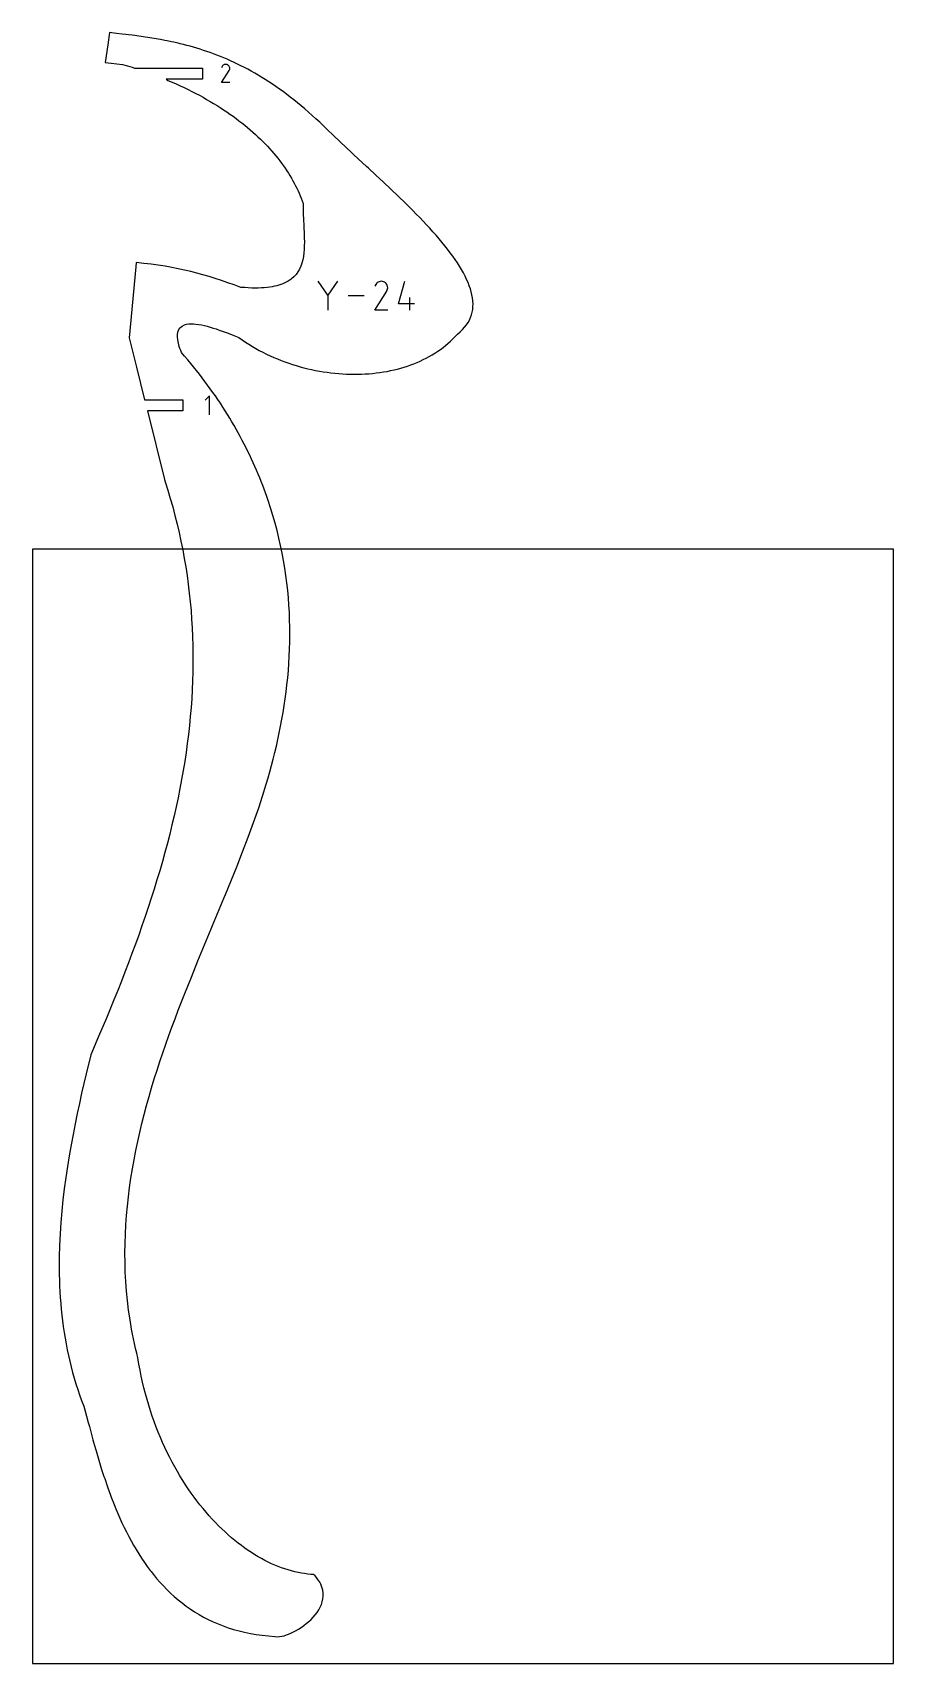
# Model space of a CAD drawing. Extents: x 0 to 216, y 0 to 409.
import ezdxf

# ---------------------------------------------------------------- set-up
doc = ezdxf.new("R2010")
doc.units = 0

msp = doc.modelspace()

# ---------------------------------------------------------------- linework, layer by layer
at = {"layer": 'annotation', "color": 1}
for p, q in [((47.92328, 400.884982), (47.778901, 400.785422)), ((48.081091, 400.957717), (47.92328, 400.884982)), ((48.248467, 401.002621), (48.081091, 400.957717)), ((48.421543, 401.018691), (48.248467, 401.002621)), ((48.596456, 401.004923), (48.421543, 401.018691)), ((48.769339, 400.960312), (48.596456, 401.004923)), ((48.936327, 400.883856), (48.769339, 400.960312)), ((49.085681, 400.7778), (48.936327, 400.883856)), ((48.936327, 400.883856), (48.936327, 400.883856)), ((47.409549, 396.441587), (49.287954, 399.465579)), ((47.545894, 400.509839), (47.412419, 400.253797)), ((47.651817, 400.66004), (47.545894, 400.509839)), ((47.778901, 400.785422), (47.651817, 400.66004)), ((49.210556, 400.650535), (49.085681, 400.7778)), ((49.309844, 400.505959), (49.210556, 400.650535)), ((49.287954, 399.465579), (49.2902, 399.468358)), ((49.287954, 399.465579), (49.287954, 399.465579)), ((49.2902, 399.468358), (49.292353, 399.47116)), ((49.292353, 399.47116), (49.294429, 399.47401)), ((49.294429, 399.47401), (49.29644, 399.47693)), ((49.29644, 399.47693), (49.298402, 399.479945)), ((49.298402, 399.479945), (49.300329, 399.483078)), ((49.300329, 399.483078), (49.302234, 399.486353)), ((49.302234, 399.486353), (49.304133, 399.489793)), ((49.304133, 399.489793), (49.306038, 399.493422)), ((49.306038, 399.493422), (49.383597, 399.659948)), ((49.306038, 399.493422), (49.306038, 399.493422)), ((49.382433, 400.347974), (49.309844, 400.505959)), ((49.427213, 400.18048), (49.382433, 400.347974)), ((49.383597, 399.659948), (49.428905, 399.832566)), ((49.443074, 400.007377), (49.427213, 400.18048)), ((49.428905, 399.832566), (49.443074, 400.007377)), ((49.442383, 396.441587), (47.409549, 396.441587)), ((74.03642, 343.126076), (71.620573, 346.61972)), ((76.451813, 346.61972), (74.03642, 343.126076)), ((85.844595, 339.376889), (88.816828, 344.161801)), ((86.060336, 345.814152), (85.849137, 345.409013)), ((86.22794, 346.051816), (86.060336, 345.814152)), ((86.429027, 346.250211), (86.22794, 346.051816)), ((86.657481, 346.407747), (86.429027, 346.250211)), ((86.907187, 346.522836), (86.657481, 346.407747)), ((87.172029, 346.593888), (86.907187, 346.522836)), ((87.445891, 346.619316), (87.172029, 346.593888)), ((87.722658, 346.597531), (87.445891, 346.619316)), ((87.996214, 346.526943), (87.722658, 346.597531)), ((88.260442, 346.405964), (87.996214, 346.526943)), ((88.496767, 346.238151), (88.260442, 346.405964)), ((88.260442, 346.405964), (88.260442, 346.405964)), ((88.69436, 346.036776), (88.496767, 346.238151)), ((88.851464, 345.808012), (88.69436, 346.036776)), ((88.816828, 344.161801), (88.820381, 344.166198)), ((88.816828, 344.161801), (88.816828, 344.161801)), ((88.820381, 344.166198), (88.823788, 344.170632)), ((88.823788, 344.170632), (88.827072, 344.175141)), ((88.827072, 344.175141), (88.830255, 344.179762)), ((88.830255, 344.179762), (88.83336, 344.184533)), ((88.83336, 344.184533), (88.836408, 344.18949)), ((88.836408, 344.18949), (88.839423, 344.194672)), ((88.839423, 344.194672), (88.842427, 344.200116)), ((88.842427, 344.200116), (88.845442, 344.205858)), ((88.845442, 344.205858), (88.968164, 344.469354)), ((88.845442, 344.205858), (88.845442, 344.205858)), ((88.966323, 345.558029), (88.851464, 345.808012)), ((89.037179, 345.293), (88.966323, 345.558029)), ((88.968164, 344.469354), (89.039857, 344.742491)), ((89.062276, 345.019097), (89.037179, 345.293)), ((89.039857, 344.742491), (89.062276, 345.019097)), ((91.777684, 340.987058), (93.383707, 346.619493)), ((74.03642, 343.40722), (74.03642, 339.376721)), ((83.128775, 342.99822), (79.168676, 342.99822)), ((95.7991, 340.987058), (91.777684, 340.987058)), ((94.593674, 339.376948), (94.593674, 342.593535)), ((89.061183, 339.376889), (85.844595, 339.376889)), ((44.354252, 317.918754), (43.28715, 316.851352)), ((44.354252, 313.118754), (44.354252, 317.918754))]:
    msp.add_line(p, q, dxfattribs=at)
at = {"layer": 'boundary', "color": 5}
for p, q in [((19.314262, 408.990886), (18.872217, 405.916661)), ((21.075076, 408.791626), (19.314262, 408.990886)), ((18.872217, 405.916661), (18.22212, 401.496452)), ((22.464665, 408.634419), (21.075076, 408.791626)), ((23.398667, 408.522288), (22.464665, 408.634419)), ((24.052493, 408.443763), (23.398667, 408.522288)), ((25.010461, 408.321593), (24.052493, 408.443763)), ((25.648328, 408.240401), (25.010461, 408.321593)), ((26.629279, 408.106362), (25.648328, 408.240401)), ((27.252137, 408.021292), (26.629279, 408.106362)), ((28.255225, 407.873118), (27.252137, 408.021292)), ((28.863821, 407.783237), (28.255225, 407.873118)), ((29.888144, 407.618528), (28.863821, 407.783237)), ((30.483065, 407.522951), (29.888144, 407.618528)), ((31.52805, 407.339417), (30.483065, 407.522951)), ((32.109874, 407.237336), (31.52805, 407.339417)), ((33.174986, 407.032562), (32.109874, 407.237336)), ((33.744191, 406.923189), (33.174986, 407.032562)), ((34.829061, 406.694481), (33.744191, 406.923189)), ((35.386024, 406.577256), (34.829061, 406.694481)), ((36.490296, 406.322335), (35.386024, 406.577256)), ((37.035358, 406.196594), (36.490296, 406.322335)), ((37.862867, 405.992181), (37.035358, 406.196594)), ((38.692306, 405.777869), (37.862867, 405.992181)), ((39.523564, 405.553241), (38.692306, 405.777869)), ((40.356835, 405.318018), (39.523564, 405.553241)), ((41.191976, 405.071638), (40.356835, 405.318018)), ((42.0291, 404.813774), (41.191976, 405.071638)), ((18.22212, 401.496452), (19.662722, 401.34029)), ((19.662722, 401.34029), (22.547756, 401.027363)), ((22.547756, 401.027363), (23.763982, 400.663768)), ((42.868228, 404.54407), (42.0291, 404.813774)), ((43.709376, 404.262114), (42.868228, 404.54407)), ((44.552555, 403.967611), (43.709376, 404.262114)), ((45.397786, 403.660042), (44.552555, 403.967611)), ((46.245111, 403.339063), (45.397786, 403.660042)), ((47.094554, 403.004329), (46.245111, 403.339063)), ((47.946236, 402.655335), (47.094554, 403.004329)), ((48.800083, 402.291912), (47.946236, 402.655335)), ((49.656239, 401.913441), (48.800083, 402.291912)), ((50.514687, 401.519679), (49.656239, 401.913441)), ((51.375567, 401.110183), (50.514687, 401.519679)), ((52.238794, 400.684681), (51.375567, 401.110183)), ((23.763982, 400.663768), (24.962793, 400.291379)), ((24.962793, 400.291379), (25.546643, 400.103213)), ((25.546643, 400.103213), (42.578067, 400.103213)), ((42.578067, 397.357213), (33.478411, 397.357213)), ((33.478411, 397.357213), (33.935649, 397.01469)), ((33.935649, 397.01469), (34.981268, 396.569966)), ((42.578067, 400.103213), (42.578067, 397.357213)), ((53.104561, 400.242636), (52.238794, 400.684681)), ((53.972884, 399.783819), (53.104561, 400.242636)), ((54.843807, 399.307837), (53.972884, 399.783819)), ((55.717397, 398.814335), (54.843807, 399.307837)), ((56.59369, 398.302746), (55.717397, 398.814335)), ((57.472902, 397.772856), (56.59369, 398.302746)), ((58.355014, 397.224262), (57.472902, 397.772856)), ((59.240098, 396.656726), (58.355014, 397.224262)), ((34.981268, 396.569966), (36.010273, 396.118159)), ((36.010273, 396.118159), (37.022658, 395.659033)), ((37.022658, 395.659033), (38.018527, 395.192966)), ((38.018527, 395.192966), (38.997992, 394.720111)), ((38.997992, 394.720111), (39.961067, 394.240515)), ((39.961067, 394.240515), (40.907881, 393.754496)), ((40.907881, 393.754496), (41.838405, 393.261933)), ((41.838405, 393.261933), (42.752779, 392.763172)), ((42.752779, 392.763172), (43.651069, 392.258231)), ((60.128295, 396.069656), (59.240098, 396.656726)), ((61.019648, 395.462961), (60.128295, 396.069656)), ((61.914241, 394.835993), (61.019648, 395.462961)), ((62.812213, 394.188578), (61.914241, 394.835993)), ((63.71371, 393.520366), (62.812213, 394.188578)), ((64.618748, 392.830834), (63.71371, 393.520366)), ((65.527499, 392.11977), (64.618748, 392.830834)), ((43.651069, 392.258231), (44.533194, 391.747396)), ((44.533194, 391.747396), (45.399264, 391.230665)), ((45.399264, 391.230665), (46.249478, 390.708377)), ((46.249478, 390.708377), (47.083705, 390.180455)), ((47.083705, 390.180455), (47.902065, 389.647234)), ((47.902065, 389.647234), (48.70466, 389.108764)), ((48.70466, 389.108764), (49.491448, 388.565261)), ((49.491448, 388.565261), (50.26253, 388.016753)), ((66.439979, 391.38682), (65.527499, 392.11977)), ((67.35637, 390.631439), (66.439979, 391.38682)), ((68.276751, 389.853691), (67.35637, 390.631439)), ((69.201385, 389.052938), (68.276751, 389.853691)), ((70.130222, 388.228815), (69.201385, 389.052938)), ((50.26253, 388.016753), (51.017981, 387.463391)), ((51.017981, 387.463391), (51.75776, 386.9055)), ((51.75776, 386.9055), (52.481898, 386.343119)), ((52.481898, 386.343119), (53.19048, 385.776057)), ((53.19048, 385.776057), (53.883622, 385.205102)), ((53.883622, 385.205102), (54.561282, 384.630074)), ((54.561282, 384.630074), (55.223514, 384.050913)), ((71.06339, 387.381094), (70.130222, 388.228815)), ((72.001081, 386.509217), (71.06339, 387.381094)), ((72.943431, 385.613217), (72.001081, 386.509217)), ((73.890624, 384.692563), (72.943431, 385.613217)), ((75.461652, 383.166251), (73.890624, 384.692563)), ((55.223514, 384.050913), (55.870273, 383.46813)), ((55.870273, 383.46813), (56.501779, 382.881503)), ((56.501779, 382.881503), (57.117862, 382.29161)), ((57.117862, 382.29161), (57.718749, 381.698178)), ((57.718749, 381.698178), (58.304284, 381.101413)), ((58.304284, 381.101413), (58.874653, 380.501806)), ((58.874653, 380.501806), (59.429843, 379.899137)), ((77.108367, 381.596707), (75.461652, 383.166251)), ((80.080846, 378.81169), (77.108367, 381.596707)), ((59.429843, 379.899137), (59.969848, 379.29362)), ((59.969848, 379.29362), (60.49475, 378.685445)), ((60.49475, 378.685445), (61.004546, 378.07477)), ((61.004546, 378.07477), (61.49923, 377.461667)), ((61.49923, 377.461667), (61.978869, 376.846385)), ((61.978869, 376.846385), (62.443574, 376.22881)), ((80.585962, 378.344115), (80.080846, 378.81169)), ((83.748439, 375.413308), (80.585962, 378.344115)), ((62.443574, 376.22881), (62.893184, 375.609399)), ((62.893184, 375.609399), (63.327948, 374.98812)), ((63.327948, 374.98812), (63.747662, 374.365153)), ((63.747662, 374.365153), (64.152514, 373.740617)), ((64.152514, 373.740617), (64.542495, 373.114614)), ((64.542495, 373.114614), (64.917638, 372.487326)), ((64.917638, 372.487326), (65.277822, 371.85888)), ((84.237353, 374.966273), (83.748439, 375.413308)), ((86.100566, 373.240027), (84.237353, 374.966273)), ((87.973793, 371.494318), (86.100566, 373.240027)), ((65.277822, 371.85888), (65.623284, 371.229431)), ((65.623284, 371.229431), (65.953974, 370.59903)), ((65.953974, 370.59903), (66.269857, 369.968002)), ((66.269857, 369.968002), (66.570984, 369.336286)), ((66.570984, 369.336286), (66.857384, 368.704064)), ((66.857384, 368.704064), (67.129011, 368.07153)), ((89.845643, 369.732875), (87.973793, 371.494318)), ((91.704724, 367.959281), (89.845643, 369.732875)), ((67.129011, 368.07153), (67.386024, 367.438642)), ((67.386024, 367.438642), (67.628301, 366.805737)), ((67.628301, 366.805737), (67.855941, 366.172902)), ((67.855941, 366.172902), (67.834373, 365.232111)), ((67.834373, 365.232111), (67.838547, 364.276473)), ((67.838547, 364.276473), (67.863079, 363.309238)), ((93.539499, 366.177664), (91.704724, 367.959281)), ((94.444146, 365.284918), (93.539499, 366.177664)), ((95.338378, 364.391569), (94.444146, 365.284918)), ((96.220847, 363.498026), (95.338378, 364.391569)), ((67.863079, 363.309238), (67.902799, 362.333849)), ((67.902799, 362.333849), (68.005806, 360.371908)), ((68.005806, 360.371908), (68.104185, 358.417531)), ((97.090013, 362.604718), (96.220847, 363.498026)), ((97.944425, 361.712207), (97.090013, 362.604718)), ((98.782699, 360.820866), (97.944425, 361.712207)), ((99.603425, 359.931177), (98.782699, 360.820866)), ((100.405248, 359.04367), (99.603425, 359.931177)), ((68.104185, 358.417531), (68.137761, 357.451294)), ((68.137761, 357.451294), (68.153585, 356.496992)), ((68.153585, 356.496992), (68.145895, 355.557728)), ((101.18659, 358.158779), (100.405248, 359.04367)), ((101.946171, 357.276998), (101.18659, 358.158779)), ((102.682543, 356.398652), (101.946171, 357.276998)), ((103.39437, 355.524366), (102.682543, 356.398652)), ((67.766591, 352.017477), (67.555784, 351.202926)), ((67.925252, 352.863455), (67.766591, 352.017477)), ((68.037466, 353.737691), (67.925252, 352.863455)), ((68.109144, 354.636905), (68.037466, 353.737691)), ((68.145895, 355.557728), (68.109144, 354.636905)), ((104.080212, 354.654416), (103.39437, 355.524366)), ((104.738678, 353.7894), (104.080212, 354.654416)), ((105.368477, 352.929614), (104.738678, 353.7894)), ((105.968195, 352.075816), (105.368477, 352.929614)), ((106.536524, 351.228145), (105.968195, 352.075816)), ((25.900887, 350.232543), (24.190292, 332.437651)), ((26.006331, 351.296912), (25.900887, 350.232543)), ((27.918401, 351.105886), (26.006331, 351.296912)), ((29.754457, 350.890772), (27.918401, 351.105886)), ((31.522984, 350.651598), (29.754457, 350.890772)), ((33.232574, 350.387632), (31.522984, 350.651598)), ((34.891756, 350.098369), (33.232574, 350.387632)), ((36.50906, 349.783465), (34.891756, 350.098369)), ((38.093046, 349.442124), (36.50906, 349.783465)), ((39.652269, 349.074183), (38.093046, 349.442124)), ((41.19519, 348.678892), (39.652269, 349.074183)), ((42.730399, 348.255852), (41.19519, 348.678892)), ((44.266513, 347.804643), (42.730399, 348.255852)), ((45.811946, 347.324406), (44.266513, 347.804643)), ((65.512281, 347.716386), (64.864285, 347.159047)), ((66.072649, 348.324775), (65.512281, 347.716386)), ((66.55117, 348.980955), (66.072649, 348.324775)), ((66.953982, 349.681416), (66.55117, 348.980955)), ((67.286806, 350.423257), (66.953982, 349.681416)), ((67.555784, 351.202926), (67.286806, 350.423257)), ((107.072104, 350.387281), (106.536524, 351.228145)), ((107.573628, 349.553494), (107.072104, 350.387281)), ((108.039641, 348.72723), (107.573628, 349.553494)), ((108.468942, 347.909239), (108.039641, 348.72723)), ((108.860186, 347.099625), (108.468942, 347.909239)), ((47.375417, 346.814956), (45.811946, 347.324406)), ((48.965298, 346.275728), (47.375417, 346.814956)), ((50.590272, 345.706339), (48.965298, 346.275728)), ((52.258771, 345.106029), (50.590272, 345.706339)), ((53.201424, 345.029296), (52.258771, 345.106029)), ((54.107066, 344.974024), (53.201424, 345.029296)), ((54.976415, 344.939633), (54.107066, 344.974024)), ((55.809976, 344.925908), (54.976415, 344.939633)), ((56.608441, 344.932076), (55.809976, 344.925908)), ((57.37263, 344.958063), (56.608441, 344.932076)), ((58.103194, 345.003213), (57.37263, 344.958063)), ((58.800759, 345.067401), (58.103194, 345.003213)), ((59.466089, 345.149938), (58.800759, 345.067401)), ((60.099837, 345.250596), (59.466089, 345.149938)), ((60.702812, 345.36874), (60.099837, 345.250596)), ((61.275746, 345.504239), (60.702812, 345.36874)), ((61.781776, 345.646166), (61.275746, 345.504239)), ((62.298464, 345.813599), (61.781776, 345.646166)), ((62.787261, 345.997176), (62.298464, 345.813599)), ((63.281212, 346.210091), (62.787261, 345.997176)), ((64.122532, 346.655877), (63.281212, 346.210091)), ((64.864285, 347.159047), (64.122532, 346.655877)), ((109.21194, 346.298937), (108.860186, 347.099625)), ((109.523056, 345.507769), (109.21194, 346.298937)), ((109.792042, 344.726541), (109.523056, 345.507769)), ((110.017555, 343.955419), (109.792042, 344.726541)), ((110.198382, 343.195281), (110.017555, 343.955419)), ((110.332996, 342.446419), (110.198382, 343.195281)), ((110.26557, 338.88589), (110.382568, 339.571912)), ((110.42016, 341.709022), (110.332996, 342.446419)), ((110.382568, 339.571912), (110.446365, 340.271458)), ((110.458452, 340.983841), (110.42016, 341.709022)), ((110.446365, 340.271458), (110.458452, 340.983841)), ((36.962563, 334.945927), (37.477153, 335.391799)), ((37.477153, 335.391799), (38.117701, 335.700888)), ((38.117701, 335.700888), (38.60757, 335.836664)), ((38.60757, 335.836664), (39.142814, 335.920133)), ((39.142814, 335.920133), (39.719154, 335.955231)), ((39.719154, 335.955231), (40.332531, 335.944939)), ((40.332531, 335.944939), (40.978717, 335.893219)), ((40.978717, 335.893219), (41.653553, 335.80335)), ((41.653553, 335.80335), (42.352942, 335.678947)), ((42.352942, 335.678947), (43.072651, 335.523697)), ((43.072651, 335.523697), (43.80845, 335.340607)), ((108.360228, 335.077393), (108.829033, 335.673219)), ((108.829033, 335.673219), (109.235142, 336.285311)), ((109.235142, 336.285311), (109.580195, 336.913)), ((109.580195, 336.913), (109.865894, 337.555979)), ((109.865894, 337.555979), (110.093864, 338.213628)), ((110.093864, 338.213628), (110.26557, 338.88589)), ((24.190292, 332.437651), (26.035122, 325.099237)), ((36.321472, 332.668465), (36.333861, 333.306447)), ((36.391985, 331.948838), (36.321472, 332.668465)), ((36.333861, 333.306447), (36.424316, 333.866199)), ((36.550214, 331.14411), (36.391985, 331.948838)), ((36.424316, 333.866199), (36.5884, 334.351078)), ((36.5884, 334.351078), (36.962563, 334.945927)), ((43.80845, 335.340607), (44.556303, 335.133575)), ((44.556303, 335.133575), (45.311795, 334.9063)), ((45.311795, 334.9063), (46.07087, 334.661842)), ((46.07087, 334.661842), (46.829152, 334.403807)), ((46.829152, 334.403807), (47.582376, 334.135935)), ((47.582376, 334.135935), (49.056591, 333.584241)), ((49.056591, 333.584241), (50.458869, 333.034619)), ((50.458869, 333.034619), (51.754291, 332.514791)), ((51.754291, 332.514791), (52.57475, 331.93047)), ((52.57475, 331.93047), (53.408519, 331.365431)), ((53.408519, 331.365431), (54.254819, 330.819841)), ((104.212936, 331.081586), (104.825418, 331.630506)), ((104.825418, 331.630506), (105.420868, 332.198374)), ((105.420868, 332.198374), (105.999179, 332.785171)), ((105.999179, 332.785171), (106.560029, 333.390818)), ((106.560029, 333.390818), (107.227499, 333.935758)), ((107.227499, 333.935758), (107.826944, 334.4981)), ((107.826944, 334.4981), (108.360228, 335.077393)), ((36.797619, 330.262242), (36.550214, 331.14411)), ((36.962798, 329.769931), (36.797619, 330.262242)), ((37.149563, 329.265583), (36.962798, 329.769931)), ((37.362175, 328.737686), (37.149563, 329.265583)), ((38.137505, 327.843078), (37.362175, 328.737686)), ((38.900198, 326.94606), (38.137505, 327.843078)), ((54.254819, 330.819841), (55.113255, 330.293597)), ((55.113255, 330.293597), (55.983099, 329.786655)), ((55.983099, 329.786655), (56.863838, 329.299053)), ((56.863838, 329.299053), (57.754833, 328.830665)), ((57.754833, 328.830665), (58.655282, 328.381767)), ((58.655282, 328.381767), (59.564846, 327.951793)), ((59.564846, 327.951793), (60.482827, 327.541128)), ((60.482827, 327.541128), (61.408558, 327.149699)), ((97.988398, 326.986943), (98.73963, 327.36676)), ((98.73963, 327.36676), (99.476679, 327.765339)), ((99.476679, 327.765339), (100.199258, 328.182785)), ((100.199258, 328.182785), (100.907117, 328.618826)), ((100.907117, 328.618826), (101.599768, 329.073891)), ((101.599768, 329.073891), (102.276979, 329.547633)), ((102.276979, 329.547633), (102.938523, 330.04001)), ((102.938523, 330.04001), (103.583918, 330.551309)), ((103.583918, 330.551309), (104.212936, 331.081586)), ((26.035122, 325.099237), (28.087581, 316.891754)), ((39.650323, 326.046719), (38.900198, 326.94606)), ((40.38783, 325.145144), (39.650323, 326.046719)), ((41.11277, 324.241187), (40.38783, 325.145144)), ((41.825309, 323.33525), (41.11277, 324.241187)), ((42.525508, 322.427173), (41.825309, 323.33525)), ((61.408558, 327.149699), (62.341353, 326.77741)), ((62.341353, 326.77741), (63.280699, 326.424139)), ((63.280699, 326.424139), (64.22598, 326.090165)), ((64.22598, 326.090165), (65.176468, 325.775154)), ((65.176468, 325.775154), (66.131706, 325.479228)), ((66.131706, 325.479228), (67.090889, 325.202306)), ((67.090889, 325.202306), (68.053576, 324.944559)), ((68.053576, 324.944559), (69.018978, 324.70568)), ((69.018978, 324.70568), (69.986613, 324.485796)), ((69.986613, 324.485796), (70.955815, 324.284714)), ((70.955815, 324.284714), (71.926032, 324.102653)), ((71.926032, 324.102653), (72.896613, 323.939529)), ((72.896613, 323.939529), (73.866958, 323.79539)), ((73.866958, 323.79539), (74.836558, 323.669872)), ((74.836558, 323.669872), (75.80464, 323.563398)), ((75.80464, 323.563398), (76.770793, 323.475652)), ((76.770793, 323.475652), (77.734463, 323.406635)), ((77.734463, 323.406635), (78.694897, 323.356575)), ((78.694897, 323.356575), (79.651754, 323.325283)), ((79.651754, 323.325283), (80.604319, 323.312588)), ((80.604319, 323.312588), (81.552079, 323.318689)), ((81.552079, 323.318689), (82.494464, 323.343606)), ((82.494464, 323.343606), (83.431108, 323.387165)), ((83.431108, 323.387165), (84.361292, 323.449572)), ((84.361292, 323.449572), (85.284647, 323.53043)), ((85.284647, 323.53043), (86.200575, 323.630078)), ((86.200575, 323.630078), (87.108602, 323.748506)), ((87.108602, 323.748506), (88.008282, 323.885679)), ((88.008282, 323.885679), (88.899163, 324.041329)), ((88.899163, 324.041329), (89.780671, 324.215758)), ((89.780671, 324.215758), (90.652423, 324.408849)), ((90.652423, 324.408849), (91.513979, 324.620612)), ((91.513979, 324.620612), (92.36489, 324.850997)), ((92.36489, 324.850997), (93.204692, 325.100144)), ((93.204692, 325.100144), (94.032972, 325.367756)), ((94.032972, 325.367756), (94.849485, 325.654309)), ((94.849485, 325.654309), (95.653582, 325.959384)), ((95.653582, 325.959384), (96.44502, 326.283232)), ((96.44502, 326.283232), (97.223417, 326.625665)), ((97.223417, 326.625665), (97.988398, 326.986943)), ((43.213277, 321.516868), (42.525508, 322.427173)), ((43.888817, 320.604685), (43.213277, 321.516868)), ((44.552111, 319.690706), (43.888817, 320.604685)), ((45.203248, 318.774649), (44.552111, 319.690706)), ((28.087581, 316.891754), (37.694152, 316.891754)), ((37.694152, 316.891754), (37.694153, 314.145755)), ((45.842247, 317.857072), (45.203248, 318.774649)), ((46.469239, 316.937525), (45.842247, 317.857072)), ((47.08433, 316.016353), (46.469239, 316.937525)), ((47.687406, 315.093645), (47.08433, 316.016353)), ((48.27863, 314.169191), (47.687406, 315.093645)), ((37.694153, 314.145755), (28.822089, 314.145754)), ((28.822089, 314.145754), (33.08829, 296.894649)), ((48.858054, 313.243511), (48.27863, 314.169191)), ((49.425712, 312.316292), (48.858054, 313.243511)), ((49.981803, 311.387659), (49.425712, 312.316292)), ((50.52619, 310.457611), (49.981803, 311.387659)), ((51.058987, 309.526348), (50.52619, 310.457611)), ((51.580382, 308.59404), (51.058987, 309.526348)), ((52.090284, 307.660618), (51.580382, 308.59404)), ((52.588854, 306.725772), (52.090284, 307.660618)), ((53.076128, 305.790136), (52.588854, 306.725772)), ((53.552174, 304.853527), (53.076128, 305.790136)), ((54.017058, 303.915963), (53.552174, 304.853527)), ((54.470791, 302.977539), (54.017058, 303.915963)), ((54.913559, 302.038301), (54.470791, 302.977539)), ((55.345278, 301.098432), (54.913559, 302.038301)), ((55.766082, 300.157754), (55.345278, 301.098432)), ((56.176123, 299.216491), (55.766082, 300.157754)), ((56.575335, 298.274565), (56.176123, 299.216491)), ((33.08829, 296.894649), (33.223871, 296.356294)), ((33.223871, 296.356294), (33.887588, 294.268504)), ((56.963839, 297.332259), (56.575335, 298.274565)), ((57.341638, 296.389576), (56.963839, 297.332259)), ((57.708904, 295.446172), (57.341638, 296.389576)), ((58.065661, 294.502629), (57.708904, 295.446172)), ((58.411934, 293.558667), (58.065661, 294.502629)), ((33.887588, 294.268504), (34.526423, 292.147388)), ((34.526423, 292.147388), (35.131523, 290.020161)), ((58.747835, 292.614635), (58.411934, 293.558667)), ((59.073446, 291.670328), (58.747835, 292.614635)), ((59.694011, 289.781347), (59.073446, 291.670328)), ((35.131523, 290.020161), (35.702585, 287.886867)), ((35.702585, 287.886867), (36.239962, 285.747584)), ((60.274063, 287.892335), (59.694011, 289.781347)), ((60.814282, 286.00365), (60.274063, 287.892335)), ((36.239962, 285.747584), (36.743584, 283.6026)), ((36.743584, 283.6026), (37.213471, 281.451898)), ((61.315144, 284.115876), (60.814282, 286.00365)), ((61.777236, 282.229212), (61.315144, 284.115876)), ((62.20118, 280.344297), (61.777236, 282.229212)), ((37.213471, 281.451898), (37.649622, 279.295563)), ((37.649622, 279.295563), (38.052232, 277.133915)), ((62.587365, 278.461408), (62.20118, 280.344297)), ((62.936518, 276.581118), (62.587365, 278.461408)), ((38.052232, 277.133915), (38.415739, 274.969934)), ((38.415739, 274.969934), (38.745374, 272.801038)), ((63.249211, 274.703781), (62.936518, 276.581118)), ((63.526071, 272.829944), (63.249211, 274.703781)), ((38.745374, 272.801038), (39.041471, 270.62704)), ((39.041471, 270.62704), (39.30434, 268.447989)), ((63.767568, 270.959844), (63.526071, 272.829944)), ((63.974454, 269.094094), (63.767568, 270.959844)), ((39.30434, 268.447989), (39.533871, 266.264139)), ((39.533871, 266.264139), (39.73031, 264.075414)), ((64.147257, 267.233051), (63.974454, 269.094094)), ((64.286535, 265.377145), (64.147257, 267.233051)), ((39.73031, 264.075414), (39.893587, 261.881917)), ((39.893587, 261.881917), (40.024093, 259.683809)), ((64.39313, 263.526938), (64.286535, 265.377145)), ((64.467436, 261.682802), (64.39313, 263.526938)), ((40.024093, 259.683809), (40.121756, 257.481042)), ((64.510369, 259.845175), (64.467436, 261.682802)), ((64.504429, 256.19131), (64.522446, 258.014611)), ((64.522446, 258.014611), (64.510369, 259.845175)), ((40.121756, 257.481042), (40.186696, 255.273778)), ((40.186696, 255.273778), (40.219283, 253.061992)), ((64.381001, 252.569008), (64.457087, 254.375988)), ((64.457087, 254.375988), (64.504429, 256.19131)), ((40.219495, 250.845886), (40.187548, 248.625362)), ((40.219283, 253.061992), (40.219495, 250.845886)), ((64.145774, 248.982165), (64.276958, 250.770975)), ((64.276958, 250.770975), (64.381001, 252.569008)), ((40.123525, 246.400641), (40.027868, 244.171713)), ((40.187548, 248.625362), (40.123525, 246.400641)), ((63.597197, 243.677166), (63.805107, 245.434906)), ((63.805107, 245.434906), (63.988185, 247.203371)), ((63.988185, 247.203371), (64.145774, 248.982165)), ((39.900511, 241.93856), (39.741967, 239.701282)), ((40.027868, 244.171713), (39.900511, 241.93856)), ((63.110522, 240.196304), (63.365393, 241.930727)), ((63.365393, 241.930727), (63.597197, 243.677166)), ((39.552173, 237.460075), (39.331614, 235.214775)), ((39.741967, 239.701282), (39.552173, 237.460075)), ((62.535396, 236.765283), (62.833556, 238.474293)), ((62.833556, 238.474293), (63.110522, 240.196304)), ((39.331614, 235.214775), (39.080484, 232.965586)), ((61.522773, 231.721744), (61.879062, 233.388343)), ((61.879062, 233.388343), (62.21687, 235.069794)), ((62.21687, 235.069794), (62.535396, 236.765283)), ((38.799057, 230.712581), (38.487586, 228.455586)), ((39.080484, 232.965586), (38.799057, 230.712581)), ((60.759446, 228.434862), (61.149285, 230.07028)), ((61.149285, 230.07028), (61.522773, 231.721744)), ((38.146551, 226.195005), (37.776103, 223.930686)), ((38.487586, 228.455586), (38.146551, 226.195005)), ((59.502896, 223.630111), (59.935129, 225.214126)), ((59.935129, 225.214126), (60.35442, 226.815938)), ((60.35442, 226.815938), (60.759446, 228.434862)), ((37.376836, 221.662782), (36.948884, 219.391369)), ((37.776103, 223.930686), (37.376836, 221.662782)), ((58.603642, 220.518346), (59.058668, 222.064621)), ((59.058668, 222.064621), (59.502896, 223.630111)), ((36.492687, 217.11648), (36.008839, 214.838192)), ((36.948884, 219.391369), (36.492687, 217.11648)), ((56.699867, 214.538927), (57.666128, 217.485982)), ((57.666128, 217.485982), (58.603642, 220.518346)), ((36.008839, 214.838192), (35.497679, 212.55659)), ((55.437439, 210.898119), (56.079217, 212.723319)), ((56.079217, 212.723319), (56.699867, 214.538927)), ((34.959657, 210.271827), (34.395201, 207.984018)), ((35.497679, 212.55659), (34.959657, 210.271827)), ((54.094204, 207.218241), (55.437439, 210.898119)), ((33.804923, 205.69314), (33.189321, 203.399495)), ((34.395201, 207.984018), (33.804923, 205.69314)), ((52.678388, 203.497744), (54.094204, 207.218241)), ((32.548911, 201.103107), (31.884288, 198.804092)), ((33.189321, 203.399495), (32.548911, 201.103107)), ((51.198148, 199.735266), (52.678388, 203.497744)), ((31.196028, 196.502651), (30.484746, 194.198868)), ((31.884288, 198.804092), (31.196028, 196.502651)), ((48.383822, 192.813725), (51.198148, 199.735266)), ((30.484746, 194.198868), (29.751079, 191.893051)), ((48.079931, 192.079222), (48.383822, 192.813725)), ((28.995686, 189.585302), (28.21934, 187.27575)), ((29.751079, 191.893051), (28.995686, 189.585302)), ((45.14151, 185.017458), (48.079931, 192.079222)), ((27.422588, 184.964752), (26.606187, 182.652415)), ((28.21934, 187.27575), (27.422588, 184.964752)), ((43.149388, 180.250525), (44.813567, 184.240637)), ((44.813567, 184.240637), (45.14151, 185.017458)), ((25.770963, 180.339046), (24.917593, 178.024935)), ((26.606187, 182.652415), (25.770963, 180.339046)), ((41.478406, 176.212059), (43.149388, 180.250525)), ((24.917593, 178.024935), (24.046844, 175.710243)), ((39.811337, 172.124927), (41.478406, 176.212059)), ((23.159518, 173.395368), (22.256556, 171.080601)), ((24.046844, 175.710243), (23.159518, 173.395368)), ((38.159201, 167.988751), (39.811337, 172.124927)), ((21.338677, 168.76629), (20.406709, 166.452646)), ((22.256556, 171.080601), (21.338677, 168.76629)), ((36.533253, 163.803253), (38.159201, 167.988751)), ((20.406709, 166.452646), (18.504128, 161.829347)), ((35.733792, 161.69205), (36.533253, 163.803253)), ((18.504128, 161.829347), (16.555757, 157.213777)), ((34.168643, 157.432926), (34.945058, 159.568637)), ((34.945058, 159.568637), (35.733792, 161.69205)), ((16.555757, 157.213777), (14.569128, 152.609642)), ((33.406202, 155.285081), (34.168643, 157.432926)), ((14.569128, 152.609642), (13.438048, 147.87786)), ((31.928606, 150.953163), (32.658929, 153.125138)), ((32.658929, 153.125138), (33.406202, 155.285081)), ((13.438048, 147.87786), (12.303148, 142.970945)), ((30.524208, 146.573749), (31.216459, 148.769383)), ((31.216459, 148.769383), (31.928606, 150.953163)), ((29.205157, 142.147656), (29.853175, 144.366476)), ((29.853175, 144.366476), (30.524208, 146.573749)), ((11.743266, 140.455391), (11.193388, 137.900463)), ((12.303148, 142.970945), (11.743266, 140.455391)), ((27.983673, 137.676362), (28.581472, 139.917598)), ((28.581472, 139.917598), (29.205157, 142.147656)), ((10.657287, 135.307655), (10.138736, 132.678729)), ((11.193388, 137.900463), (10.657287, 135.307655)), ((26.871925, 133.161323), (27.413345, 135.42417)), ((27.413345, 135.42417), (27.983673, 137.676362)), ((10.138736, 132.678729), (9.641427, 130.015377)), ((25.882336, 128.604489), (26.361134, 130.888027)), ((26.361134, 130.888027), (26.871925, 133.161323)), ((9.169165, 127.319392), (8.725745, 124.592661)), ((9.641427, 130.015377), (9.169165, 127.319392)), ((25.437079, 126.311083), (25.882336, 128.604489)), ((8.725745, 124.592661), (8.315177, 121.837067)), ((24.653173, 121.695733), (25.026825, 124.008068)), ((25.026825, 124.008068), (25.437079, 126.311083)), ((7.94112, 119.05472), (7.607433, 116.247693)), ((8.315177, 121.837067), (7.94112, 119.05472)), ((24.021708, 117.044739), (24.317629, 119.374538)), ((24.317629, 119.374538), (24.653173, 121.695733)), ((7.607433, 116.247693), (7.318195, 113.418271)), ((23.554411, 112.361045), (23.766812, 114.706773)), ((23.766812, 114.706773), (24.021708, 117.044739)), ((7.077025, 110.568736), (6.887825, 107.701476)), ((7.318195, 113.418271), (7.077025, 110.568736)), ((23.386105, 110.008062), (23.554411, 112.361045)), ((6.887825, 107.701476), (6.754469, 104.818983)), ((23.187428, 105.281979), (23.263321, 107.648183)), ((23.263321, 107.648183), (23.386105, 110.008062)), ((6.754469, 104.818983), (6.680779, 101.923885)), ((23.159816, 102.90999), (23.187428, 105.281979)), ((23.181923, 100.532646), (23.159816, 102.90999)), ((6.680779, 101.923885), (6.6675, 100.472473)), ((6.6675, 100.472473), (6.670464, 99.018973)), ((6.670464, 99.018973), (6.690376, 97.563644)), ((23.255103, 98.150648), (23.181923, 100.532646)), ((6.690376, 97.563644), (6.727517, 96.106978)), ((6.727517, 96.106978), (6.782313, 94.649327)), ((6.782313, 94.649327), (6.855346, 93.190997)), ((23.380767, 95.764518), (23.255103, 98.150648)), ((23.560354, 93.374925), (23.380767, 95.764518)), ((6.855346, 93.190997), (6.947197, 91.732422)), ((6.947197, 91.732422), (7.058104, 90.273945)), ((7.058104, 90.273945), (7.188495, 88.81613)), ((23.794952, 90.982632), (23.560354, 93.374925)), ((24.085895, 88.588207), (23.794952, 90.982632)), ((7.188495, 88.81613), (7.33888, 87.359103)), ((7.33888, 87.359103), (7.509818, 85.903569)), ((7.509818, 85.903569), (7.701735, 84.449854)), ((24.434572, 86.192333), (24.085895, 88.588207)), ((24.842, 83.795914), (24.434572, 86.192333)), ((7.701735, 84.449854), (7.914941, 82.998371)), ((7.914941, 82.998371), (8.149973, 81.549555)), ((25.068179, 82.597737), (24.842, 83.795914)), ((25.309511, 81.399697), (25.068179, 82.597737)), ((8.149973, 81.549555), (8.407207, 80.103859)), ((8.407207, 80.103859), (8.687004, 78.661746)), ((8.687004, 78.661746), (8.990101, 77.223756)), ((25.566051, 80.201921), (25.309511, 81.399697)), ((25.838177, 79.004477), (25.566051, 80.201921)), ((26.125719, 77.807541), (25.838177, 79.004477)), ((26.429082, 76.611175), (26.125719, 77.807541)), ((8.990101, 77.223756), (9.316595, 75.790251)), ((9.316595, 75.790251), (9.66693, 74.361762)), ((9.66693, 74.361762), (10.041634, 72.938821)), ((26.679029, 75.072082), (26.429082, 76.611175)), ((26.954714, 73.548977), (26.679029, 75.072082)), ((10.041634, 72.938821), (10.440991, 71.521817)), ((10.440991, 71.521817), (10.865606, 70.111379)), ((10.865606, 70.111379), (11.315706, 68.707968)), ((27.255574, 72.042319), (26.954714, 73.548977)), ((27.580893, 70.552412), (27.255574, 72.042319)), ((27.9301, 69.079678), (27.580893, 70.552412)), ((11.315706, 68.707968), (11.791586, 67.312098)), ((11.791586, 67.312098), (12.293797, 65.92431)), ((12.293797, 65.92431), (12.822632, 64.545155)), ((28.302693, 67.624492), (27.9301, 69.079678)), ((28.698132, 66.187213), (28.302693, 67.624492)), ((29.115854, 64.768189), (28.698132, 66.187213)), ((12.822632, 64.545155), (13.082158, 63.605212)), ((13.082158, 63.605212), (13.947172, 60.412845)), ((29.555074, 63.367844), (29.115854, 64.768189)), ((30.0154, 61.986455), (29.555074, 63.367844)), ((30.496273, 60.62437), (30.0154, 61.986455)), ((13.947172, 60.412845), (14.228164, 59.399301)), ((14.228164, 59.399301), (15.135804, 56.059308)), ((30.996897, 59.281919), (30.496273, 60.62437)), ((31.516864, 57.959543), (30.996897, 59.281919)), ((32.055483, 56.657479), (31.516864, 57.959543)), ((15.135804, 56.059308), (15.289604, 55.52179)), ((15.289604, 55.52179), (15.767751, 53.816457)), ((15.767751, 53.816457), (15.930788, 53.265922)), ((15.930788, 53.265922), (16.431998, 51.538903)), ((32.612189, 55.376003), (32.055483, 56.657479)), ((33.186471, 54.115536), (32.612189, 55.376003)), ((33.777645, 52.876322), (33.186471, 54.115536)), ((16.431998, 51.538903), (16.60546, 50.977591)), ((16.60546, 50.977591), (17.133645, 49.233787)), ((17.133645, 49.233787), (17.318735, 48.664141)), ((34.38515, 51.658672), (33.777645, 52.876322)), ((35.008331, 50.462843), (34.38515, 51.658672)), ((35.646668, 49.289169), (35.008331, 50.462843)), ((36.299693, 48.137906), (35.646668, 49.289169)), ((17.318735, 48.664141), (17.878074, 46.908499)), ((17.878074, 46.908499), (18.075902, 46.333167)), ((18.075902, 46.333167), (18.670377, 44.570569)), ((36.966563, 47.009282), (36.299693, 48.137906)), ((37.6469, 45.903584), (36.966563, 47.009282)), ((38.340132, 44.82108), (37.6469, 45.903584)), ((18.670377, 44.570569), (18.881956, 43.99233)), ((18.881956, 43.99233), (19.515659, 42.227761)), ((19.515659, 42.227761), (19.741936, 41.64956)), ((19.741936, 41.64956), (20.41893, 39.888029)), ((39.045554, 43.762014), (38.340132, 44.82108)), ((39.762672, 42.726562), (39.045554, 43.762014)), ((40.490862, 41.714947), (39.762672, 42.726562)), ((41.229648, 40.72739), (40.490862, 41.714947)), ((20.41893, 39.888029), (20.893866, 38.721831)), ((20.893866, 38.721831), (21.385203, 37.559436)), ((21.385203, 37.559436), (21.893471, 36.40192)), ((41.97849, 39.76413), (41.229648, 40.72739)), ((42.736801, 38.82534), (41.97849, 39.76413)), ((43.503968, 37.911178), (42.736801, 38.82534)), ((44.279569, 37.021855), (43.503968, 37.911178)), ((45.06304, 36.157532), (44.279569, 37.021855)), ((21.893471, 36.40192), (22.419148, 35.250319)), ((22.419148, 35.250319), (22.963022, 34.105672)), ((22.963022, 34.105672), (23.525603, 32.969099)), ((23.525603, 32.969099), (24.10755, 31.841649)), ((45.853808, 35.318354), (45.06304, 36.157532)), ((46.651375, 34.504455), (45.853808, 35.318354)), ((47.455135, 33.715941), (46.651375, 34.504455)), ((48.26477, 32.953029), (47.455135, 33.715941)), ((49.079583, 32.215778), (48.26477, 32.953029)), ((24.10755, 31.841649), (24.70931, 30.724507)), ((24.70931, 30.724507), (25.331425, 29.618583)), ((25.331425, 29.618583), (25.97458, 28.525097)), ((49.899203, 31.504327), (49.079583, 32.215778)), ((50.723073, 30.818703), (49.899203, 31.504327)), ((51.55076, 30.159119), (50.723073, 30.818703)), ((52.381842, 29.525604), (51.55076, 30.159119)), ((53.215645, 28.918209), (52.381842, 29.525604)), ((54.051844, 28.337013), (53.215645, 28.918209)), ((25.97458, 28.525097), (26.639288, 27.445267)), ((26.639288, 27.445267), (27.326169, 26.380079)), ((27.326169, 26.380079), (28.035619, 25.330693)), ((28.035619, 25.330693), (28.768159, 24.298272)), ((54.890042, 27.782112), (54.051844, 28.337013)), ((55.729714, 27.253569), (54.890042, 27.782112)), ((56.570319, 26.751358), (55.729714, 27.253569)), ((57.411609, 26.275579), (56.570319, 26.751358)), ((58.253042, 25.826309), (57.411609, 26.275579)), ((59.094245, 25.403498), (58.253042, 25.826309)), ((59.934717, 25.007175), (59.094245, 25.403498)), ((60.7741, 24.637405), (59.934717, 25.007175)), ((61.61189, 24.294136), (60.7741, 24.637405)), ((28.768159, 24.298272), (29.524518, 23.283923)), ((29.524518, 23.283923), (29.708825, 23.05098)), ((29.708825, 23.05098), (30.305107, 22.2888)), ((30.305107, 22.2888), (31.110454, 21.314126)), ((31.110454, 21.314126), (31.941117, 20.360951)), ((62.447855, 23.977486), (61.61189, 24.294136)), ((63.281403, 23.687349), (62.447855, 23.977486)), ((64.112388, 23.423772), (63.281403, 23.687349)), ((64.940142, 23.186758), (64.112388, 23.423772)), ((65.764411, 22.976318), (64.940142, 23.186758)), ((66.584875, 22.792407), (65.764411, 22.976318)), ((67.401062, 22.634999), (66.584875, 22.792407)), ((68.212643, 22.504186), (67.401062, 22.634999)), ((69.019297, 22.399871), (68.212643, 22.504186)), ((69.820434, 22.322024), (69.019297, 22.399871)), ((70.482015, 22.279625), (69.820434, 22.322024)), ((70.907769, 21.938536), (70.482015, 22.279625)), ((71.232395, 21.540951), (70.907769, 21.938536)), ((71.573529, 21.079643), (71.232395, 21.540951)), ((72.018916, 20.358263), (71.573529, 21.079643)), ((31.941117, 20.360951), (32.797421, 19.430377)), ((32.797421, 19.430377), (33.680221, 18.5237)), ((33.680221, 18.5237), (34.58974, 17.641984)), ((34.58974, 17.641984), (35.526458, 16.786314)), ((35.526458, 16.786314), (36.491038, 15.957874)), ((72.254778, 19.904383), (72.018916, 20.358263)), ((72.566595, 19.131772), (72.254778, 19.904383)), ((72.772245, 18.369323), (72.566595, 19.131772)), ((72.878328, 17.618262), (72.772245, 18.369323)), ((72.81693, 16.155244), (72.891088, 16.8798)), ((72.891088, 16.8798), (72.878328, 17.618262)), ((36.491038, 15.957874), (37.483984, 15.157769)), ((37.483984, 15.157769), (38.50561, 14.387101)), ((38.50561, 14.387101), (39.556509, 13.646997)), ((39.556509, 13.646997), (40.637229, 12.938523)), ((40.637229, 12.938523), (41.748098, 12.262676)), ((70.892886, 12.172119), (71.359175, 12.785815)), ((71.359175, 12.785815), (71.775235, 13.421491)), ((71.775235, 13.421491), (72.135242, 14.077674)), ((72.135242, 14.077674), (72.432884, 14.75288)), ((72.432884, 14.75288), (72.662168, 15.445856)), ((72.662168, 15.445856), (72.81693, 16.155244)), ((41.748098, 12.262676), (42.889686, 11.620519)), ((42.889686, 11.620519), (44.062464, 11.013095)), ((44.062464, 11.013095), (45.266867, 10.441355)), ((45.266867, 10.441355), (46.50343, 9.906362)), ((46.50343, 9.906362), (47.772651, 9.408946)), ((47.772651, 9.408946), (49.074919, 8.95)), ((49.074919, 8.95), (50.410826, 8.53043)), ((50.410826, 8.53043), (51.780706, 8.150945)), ((65.424588, 7.892387), (66.073538, 8.237107)), ((66.073538, 8.237107), (66.726062, 8.618686)), ((66.726062, 8.618686), (67.376335, 9.035274)), ((67.376335, 9.035274), (68.018121, 9.485053)), ((68.018121, 9.485053), (68.645561, 9.966235)), ((68.645561, 9.966235), (69.252814, 10.477213)), ((69.252814, 10.477213), (69.833705, 11.016208)), ((69.833705, 11.016208), (70.382394, 11.581717)), ((70.382394, 11.581717), (70.892886, 12.172119)), ((51.780706, 8.150945), (53.185128, 7.812377)), ((53.185128, 7.812377), (54.62452, 7.515444)), ((54.62452, 7.515444), (56.099484, 7.260751)), ((56.099484, 7.260751), (57.6103, 7.048963)), ((57.6103, 7.048963), (59.157707, 6.880594)), ((59.157707, 6.880594), (60.741983, 6.75602)), ((60.741983, 6.75602), (61.280796, 6.669656)), ((61.280796, 6.669656), (61.943732, 6.701933)), ((61.943732, 6.701933), (62.531007, 6.807344)), ((62.531007, 6.807344), (63.076529, 6.947138)), ((63.076529, 6.947138), (63.654794, 7.132823)), ((63.654794, 7.132823), (64.161415, 7.320735)), ((64.161415, 7.320735), (64.785189, 7.586291)), ((64.785189, 7.586291), (65.424588, 7.892387))]:
    msp.add_line(p, q, dxfattribs=at)
at = {"layer": 'frame', "color": 5}
for p, q in [((215.9, 279.4), (0, 279.4)), ((0, 279.4), (0, 0)), ((215.9, 0), (215.9, 279.4)), ((0, 0), (215.9, 0))]:
    msp.add_line(p, q, dxfattribs=at)

doc.saveas('drawing.dxf')
